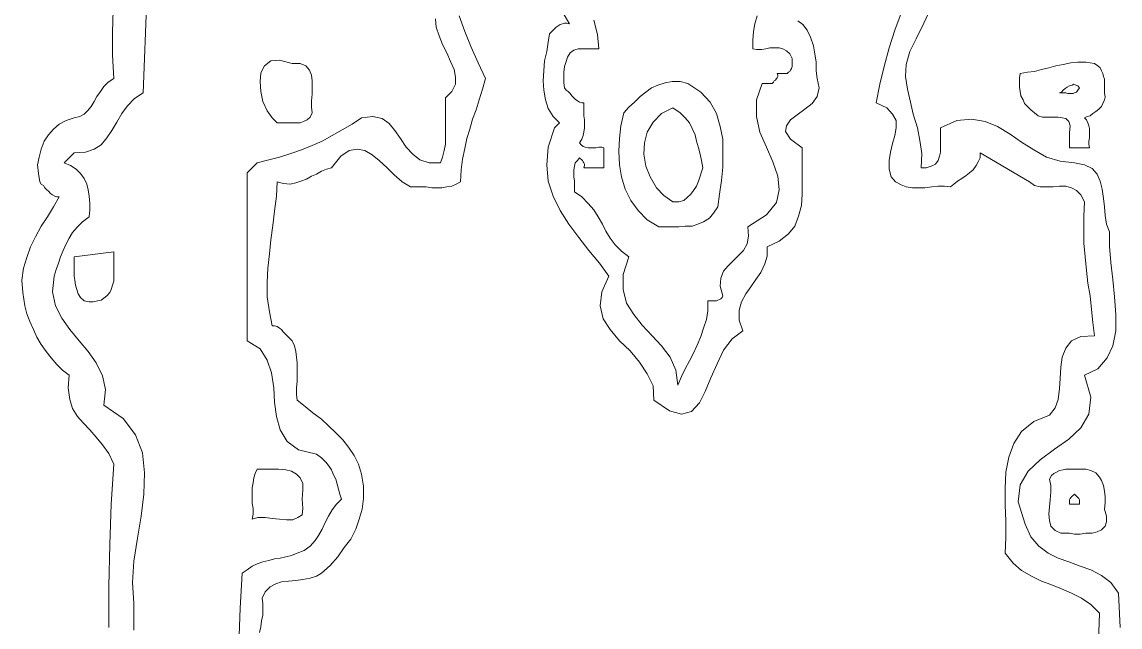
# Model space of a CAD drawing. Header units: millimetres. Extents: x -102 to 1947, y 0 to 1377.
# Drawn here: x 1642.7 to 1812.4, y 554.6 to 648.2 of the extents above; entities that cross this region are included whole.
import ezdxf

# ---------------------------------------------------------------- set-up
doc = ezdxf.new("R2010")
doc.units = ezdxf.units.MM
doc.layers.add('ceco.net 341', color=7, linetype='Continuous', lineweight=5)

# ---------------------------------------------------------------- blocks, each defined once
blk = doc.blocks.new('A$C00E300AF')
for p, q in [((-176.83, 639.11), (-174.63, 643.95)), ((-327.78, 640.43), (-327.56, 637.78)), ((-277.76, 635.58), (-278.86, 639.99)), ((-229.06, 638.89), (-229.5, 636.46)), ((-228.4, 641.31), (-229.06, 638.89)), ((-179.25, 634.26), (-176.83, 639.11)), ((-327.56, 637.78), (-326.68, 635.14)), ((-326.68, 635.14), (-325.58, 632.5)), ((-277.32, 631.17), (-277.76, 635.58)), ((-229.5, 636.46), (-229.72, 633.82)), ((-325.58, 632.5), (-324.25, 629.85)), ((-229.72, 633.82), (-229.72, 631.17)), ((-225.75, 631.17), (-224.43, 631.39)), ((-224.43, 631.39), (-222.89, 631.39)), ((-222.89, 631.39), (-221.56, 631.39)), ((-221.56, 631.39), (-220.46, 631.17)), ((-181.24, 630.29), (-179.25, 634.26)), ((-324.25, 629.85), (-323.15, 627.21)), ((-287.45, 627.21), (-287.01, 628.53)), ((-287.01, 628.53), (-286.13, 629.85)), ((-286.13, 629.85), (-285.03, 630.73)), ((-285.03, 630.73), (-283.71, 631.17)), ((-283.71, 631.17), (-281.94, 631.17)), ((-281.94, 631.17), (-277.32, 631.17)), ((-229.72, 631.17), (-228.62, 630.95)), ((-228.62, 630.95), (-227.07, 630.95)), ((-227.07, 630.95), (-225.75, 631.17)), ((-220.46, 631.17), (-219.36, 630.51)), ((-219.36, 630.51), (-218.26, 629.63)), ((-218.26, 629.63), (-217.6, 628.09)), ((-217.6, 628.09), (-217.6, 627.43)), ((-182.34, 626.33), (-181.24, 630.29)), ((-380.67, 625.88), (-381.77, 623.68)), ((-378.68, 627.43), (-380.67, 625.88)), ((-376.04, 627.65), (-378.68, 627.43)), ((-372.07, 626.55), (-376.04, 627.65)), ((-369.65, 626.55), (-372.07, 626.55)), ((-367.88, 625.88), (-369.65, 626.55)), ((-366.78, 624.56), (-367.88, 625.88)), ((-366.12, 623.02), (-366.78, 624.56)), ((-323.15, 627.21), (-322.05, 624.78)), ((-322.05, 624.78), (-321.61, 622.36)), ((-288.11, 623.9), (-287.89, 625.66)), ((-287.89, 625.66), (-287.45, 627.21)), ((-218.04, 624.56), (-218.26, 624.12)), ((-217.82, 625), (-218.04, 624.56)), ((-217.6, 625.66), (-217.82, 625)), ((-217.6, 627.43), (-217.6, 626.77)), ((-217.6, 626.77), (-217.6, 626.33)), ((-217.6, 626.33), (-217.6, 625.66)), ((-182.56, 622.58), (-182.34, 626.33)), ((-140.47, 624.78), (-142.67, 624.12)), ((-138.27, 625.22), (-140.47, 624.78)), ((-136.06, 625.88), (-138.27, 625.22)), ((-133.86, 626.33), (-136.06, 625.88)), ((-131.44, 626.77), (-133.86, 626.33)), ((-129.23, 626.99), (-131.44, 626.77)), ((-126.81, 626.99), (-129.23, 626.99)), ((-124.16, 626.55), (-126.81, 626.99)), ((-123.06, 625.88), (-124.16, 626.55)), ((-122.4, 625.22), (-123.06, 625.88)), ((-121.96, 624.34), (-122.4, 625.22)), ((-381.77, 623.68), (-381.99, 621.04)), ((-381.99, 621.04), (-381.77, 617.95)), ((-365.9, 621.26), (-366.12, 623.02)), ((-365.9, 619.27), (-365.9, 621.26)), ((-321.61, 622.36), (-321.61, 620.15)), ((-288.11, 622.14), (-288.11, 623.9)), ((-288.11, 620.6), (-288.11, 622.14)), ((-254.62, 621.04), (-256.82, 620.6)), ((-252.19, 621.04), (-254.62, 621.04)), ((-249.77, 620.38), (-252.19, 621.04)), ((-223.11, 621.26), (-223.33, 620.82)), ((-222.67, 621.48), (-223.11, 621.26)), ((-222.45, 621.92), (-222.67, 621.48)), ((-222.23, 622.14), (-222.45, 621.92)), ((-219.14, 623.46), (-222.23, 623.46)), ((-222.23, 623.46), (-222, 623.02)), ((-222, 622.58), (-222.23, 622.14)), ((-222, 623.02), (-222, 622.58)), ((-218.7, 623.9), (-219.14, 623.46)), ((-218.26, 624.12), (-218.7, 623.9)), ((-181.9, 618.61), (-182.56, 622.58)), ((-147.08, 623.46), (-147.3, 622.14)), ((-147.3, 622.14), (-147.3, 620.6)), ((-144.88, 623.9), (-147.08, 623.46)), ((-142.67, 624.12), (-144.88, 623.9)), ((-121.52, 623.46), (-121.96, 624.34)), ((-121.3, 622.58), (-121.52, 623.46)), ((-121.08, 621.7), (-121.3, 622.58)), ((-121.08, 620.6), (-121.08, 621.7)), ((-381.77, 617.95), (-381.11, 614.87)), ((-365.9, 617.07), (-365.9, 619.27)), ((-322.71, 617.95), (-324.69, 615.97)), ((-321.61, 620.15), (-322.71, 617.95)), ((-287.89, 619.05), (-288.11, 620.6)), ((-287.45, 618.39), (-287.89, 619.05)), ((-286.79, 617.95), (-287.45, 618.39)), ((-286.13, 617.29), (-286.79, 617.95)), ((-262.77, 617.73), (-264.53, 616.41)), ((-261.01, 619.05), (-262.77, 617.73)), ((-259.03, 619.93), (-261.01, 619.05)), ((-256.82, 620.6), (-259.03, 619.93)), ((-245.8, 617.73), (-249.77, 620.38)), ((-242.94, 614.65), (-245.8, 617.73)), ((-226.85, 620.38), (-228.62, 615.31)), ((-223.77, 620.38), (-226.85, 620.38)), ((-223.33, 620.82), (-223.77, 620.38)), ((-181.02, 614.65), (-181.9, 618.61)), ((-147.3, 620.6), (-147.3, 619.27)), ((-147.3, 619.27), (-147.08, 617.95)), ((-147.08, 617.95), (-146.86, 616.63)), ((-121.08, 619.49), (-121.08, 620.6)), ((-121.08, 618.39), (-121.08, 619.49)), ((-121.08, 617.51), (-121.08, 618.39)), ((-381.11, 614.87), (-379.78, 612)), ((-366.12, 615.09), (-365.9, 617.07)), ((-366.12, 613.1), (-366.12, 615.09)), ((-324.69, 615.97), (-324.69, 613.98)), ((-285.69, 616.63), (-286.13, 617.29)), ((-285.25, 616.19), (-285.69, 616.63)), ((-284.59, 615.53), (-285.25, 616.19)), ((-283.93, 615.09), (-284.59, 615.53)), ((-283.27, 614.65), (-283.93, 615.09)), ((-282.6, 614.43), (-283.27, 614.65)), ((-281.94, 614.43), (-282.6, 614.43)), ((-281.94, 613.1), (-281.94, 614.43)), ((-266.3, 614.65), (-268.06, 613.1)), ((-264.53, 616.41), (-266.3, 614.65)), ((-240.96, 611.12), (-242.94, 614.65)), ((-228.62, 615.31), (-228.62, 610.24)), ((-180.14, 610.9), (-181.02, 614.65)), ((-146.86, 616.63), (-146.2, 615.31)), ((-146.2, 615.31), (-145.76, 614.21)), ((-121.52, 614.21), (-121.08, 615.31)), ((-120.86, 616.19), (-121.08, 617.51)), ((-121.08, 615.31), (-120.86, 616.19)), ((-379.78, 612), (-378.24, 609.8)), ((-366.56, 610.02), (-365.9, 611.34)), ((-365.9, 611.34), (-366.12, 613.1)), ((-324.69, 613.98), (-324.69, 611.78)), ((-324.69, 611.78), (-324.69, 609.8)), ((-281.94, 611.78), (-281.94, 613.1)), ((-281.94, 610.46), (-281.94, 611.78)), ((-269.6, 611.34), (-270.48, 607.37)), ((-268.06, 613.1), (-269.6, 611.34)), ((-239.85, 607.15), (-240.96, 611.12)), ((-178.81, 606.71), (-180.14, 610.9)), ((-145.76, 614.21), (-144.88, 613.32)), ((-144.88, 613.32), (-143.78, 612.22)), ((-143.78, 612.22), (-142.67, 611.34)), ((-142.67, 611.34), (-141.57, 610.46)), ((-125.49, 610.46), (-124.6, 611.12)), ((-124.6, 611.12), (-123.72, 611.78)), ((-123.72, 611.78), (-122.84, 612.44)), ((-122.84, 612.44), (-121.96, 613.32)), ((-121.96, 613.32), (-121.52, 614.21)), ((-378.24, 609.8), (-376.7, 608.26)), ((-376.7, 608.26), (-375.6, 608.26)), ((-375.6, 608.26), (-374.28, 608.26)), ((-374.28, 608.26), (-373.17, 608.26)), ((-373.17, 608.26), (-371.85, 608.26)), ((-371.85, 608.26), (-370.75, 608.26)), ((-370.75, 608.26), (-369.65, 608.26)), ((-369.65, 608.26), (-368.55, 608.7)), ((-368.55, 608.7), (-367.44, 609.14)), ((-367.44, 609.14), (-366.56, 610.02)), ((-353.56, 607.81), (-356.65, 606.05)), ((-350.7, 609.8), (-353.56, 607.81)), ((-347.17, 610.24), (-350.7, 609.8)), ((-344.31, 609.58), (-347.17, 610.24)), ((-342.1, 608.03), (-344.31, 609.58)), ((-340.34, 605.83), (-342.1, 608.03)), ((-324.69, 609.8), (-324.69, 607.59)), ((-324.69, 607.59), (-324.69, 605.61)), ((-281.72, 609.14), (-281.94, 610.46)), ((-281.72, 607.81), (-281.72, 609.14)), ((-281.72, 606.71), (-281.72, 607.81)), ((-228.62, 610.24), (-227.51, 605.39)), ((-166.69, 608.92), (-171.76, 606.71)), ((-162.07, 609.36), (-166.69, 608.92)), ((-157.88, 608.7), (-162.07, 609.36)), ((-154.13, 607.15), (-157.88, 608.7)), ((-141.57, 610.46), (-140.25, 610.02)), ((-140.25, 610.02), (-138.71, 610.02)), ((-138.71, 610.02), (-136.94, 610.02)), ((-136.94, 610.02), (-135.4, 610.02)), ((-135.4, 610.02), (-134.08, 609.8)), ((-134.08, 609.8), (-132.98, 609.58)), ((-132.98, 609.58), (-132.1, 608.7)), ((-132.1, 608.7), (-131.66, 607.37)), ((-127.25, 609.8), (-126.37, 610.24)), ((-126.59, 609.14), (-127.25, 609.8)), ((-126.15, 608.26), (-126.59, 609.14)), ((-126.37, 610.24), (-125.49, 610.46)), ((-125.93, 607.37), (-126.15, 608.26)), ((-359.73, 604.29), (-362.82, 602.53)), ((-356.65, 606.05), (-359.73, 604.29)), ((-338.58, 603.41), (-340.34, 605.83)), ((-324.69, 605.61), (-324.69, 603.63)), ((-282.6, 603.19), (-282.16, 604.29)), ((-282.16, 604.29), (-281.94, 605.39)), ((-281.94, 605.39), (-281.72, 606.71)), ((-270.48, 607.37), (-270.93, 603.41)), ((-238.97, 603.19), (-239.85, 607.15)), ((-227.51, 605.39), (-225.53, 600.76)), ((-178.15, 602.75), (-178.81, 606.71)), ((-171.76, 606.71), (-171.76, 605.17)), ((-171.76, 605.17), (-171.76, 603.85)), ((-150.17, 604.73), (-154.13, 607.15)), ((-146.64, 602.31), (-150.17, 604.73)), ((-131.66, 607.37), (-131.88, 605.17)), ((-131.88, 605.17), (-131.88, 600.54)), ((-125.71, 606.49), (-125.93, 607.37)), ((-125.71, 605.61), (-125.71, 606.49)), ((-125.71, 604.51), (-125.71, 605.61)), ((-125.71, 603.63), (-125.71, 604.51)), ((-365.9, 601.2), (-369.21, 599.88)), ((-362.82, 602.53), (-365.9, 601.2)), ((-336.81, 600.76), (-338.58, 603.41)), ((-334.83, 598.56), (-336.81, 600.76)), ((-324.69, 601.64), (-325.13, 599.66)), ((-324.69, 603.63), (-324.69, 601.64)), ((-283.27, 602.09), (-282.6, 603.19)), ((-282.82, 601.42), (-283.27, 602.09)), ((-282.16, 600.98), (-282.82, 601.42)), ((-281.5, 600.76), (-282.16, 600.98)), ((-280.62, 600.54), (-281.5, 600.76)), ((-277.32, 600.76), (-278.2, 600.54)), ((-276.43, 600.76), (-277.32, 600.76)), ((-275.77, 600.54), (-276.43, 600.76)), ((-270.93, 603.41), (-271.15, 599.44)), ((-238.97, 598.78), (-238.97, 603.19)), ((-225.53, 600.76), (-223.55, 596.14)), ((-177.49, 598.78), (-178.15, 602.75)), ((-171.76, 603.85), (-171.76, 602.31)), ((-171.76, 602.31), (-171.76, 600.76)), ((-171.76, 600.76), (-171.76, 599.22)), ((-142.89, 599.88), (-146.64, 602.31)), ((-125.93, 602.53), (-125.71, 603.63)), ((-125.93, 601.64), (-125.93, 602.53)), ((-125.71, 600.54), (-125.93, 601.64)), ((-376.04, 597.68), (-379.34, 596.8)), ((-372.51, 598.78), (-376.04, 597.68)), ((-369.21, 599.88), (-372.51, 598.78)), ((-332.63, 596.8), (-334.83, 598.56)), ((-325.58, 597.68), (-326.24, 595.92)), ((-325.13, 599.66), (-325.58, 597.68)), ((-283.93, 596.58), (-283.27, 597.46)), ((-283.27, 597.46), (-283.05, 597.24)), ((-279.96, 600.54), (-280.62, 600.54)), ((-279.08, 600.54), (-279.96, 600.54)), ((-278.2, 600.54), (-279.08, 600.54)), ((-275.77, 594.37), (-275.77, 600.54)), ((-271.15, 599.44), (-270.93, 595.25)), ((-238.97, 594.59), (-238.97, 598.78)), ((-177.71, 594.37), (-177.49, 598.78)), ((-171.98, 597.9), (-172.42, 596.58)), ((-171.76, 599.22), (-171.98, 597.9)), ((-138.93, 597.68), (-142.89, 599.88)), ((-134.74, 596.36), (-138.93, 597.68)), ((-131.88, 600.54), (-125.71, 600.54)), ((-382.87, 595.92), (-385.95, 592.83)), ((-379.34, 596.8), (-382.87, 595.92)), ((-329.76, 595.92), (-332.63, 596.8)), ((-326.24, 595.92), (-329.76, 595.92)), ((-285.03, 593.71), (-284.81, 594.81)), ((-284.81, 594.81), (-284.59, 595.92)), ((-284.59, 595.92), (-283.93, 596.58)), ((-283.05, 597.24), (-282.6, 596.8)), ((-282.6, 596.8), (-282.38, 596.58)), ((-282.38, 596.58), (-282.16, 596.14)), ((-282.16, 596.14), (-281.94, 595.92)), ((-281.94, 595.92), (-281.72, 595.47)), ((-281.72, 595.03), (-281.94, 594.37)), ((-281.94, 594.37), (-275.77, 594.37)), ((-281.72, 595.47), (-281.72, 595.03)), ((-270.93, 595.25), (-270.26, 591.51)), ((-239.41, 590.41), (-238.97, 594.59)), ((-223.55, 596.14), (-222, 591.73)), ((-176.17, 594.37), (-177.71, 594.37)), ((-174.63, 594.81), (-176.17, 594.37)), ((-173.3, 595.47), (-174.63, 594.81)), ((-172.42, 596.58), (-173.3, 595.47)), ((-130.33, 595.92), (-134.74, 596.36)), ((-127.25, 595.25), (-130.33, 595.92)), ((-124.83, 594.15), (-127.25, 595.25)), ((-123.28, 592.39), (-124.83, 594.15)), ((-385.95, 592.83), (-385.95, 540.82)), ((-285.03, 592.61), (-285.03, 593.71)), ((-285.03, 591.51), (-285.03, 592.61)), ((-284.81, 590.19), (-285.03, 591.51)), ((-270.26, 591.51), (-269.16, 587.76)), ((-222, 591.73), (-221.56, 587.54)), ((-122.4, 590.19), (-123.28, 592.39)), ((-284.81, 589.08), (-284.81, 590.19)), ((-284.81, 587.76), (-284.81, 589.08)), ((-284.81, 586.88), (-284.81, 587.76)), ((-269.16, 587.76), (-267.4, 584.24)), ((-240.07, 586.22), (-239.41, 590.41)), ((-221.56, 587.54), (-222.45, 583.57)), ((-121.74, 587.76), (-122.4, 590.19)), ((-121.3, 584.9), (-121.74, 587.76)), ((-282.6, 585.34), (-284.81, 586.88)), ((-280.62, 583.35), (-282.6, 585.34)), ((-267.4, 584.24), (-265.2, 581.15)), ((-240.52, 582.25), (-240.07, 586.22)), ((-121.08, 582.25), (-121.3, 584.9)), ((-278.86, 581.37), (-280.62, 583.35)), ((-277.54, 579.17), (-278.86, 581.37)), ((-265.2, 581.15), (-262.33, 578.29)), ((-241.84, 580.27), (-240.52, 582.25)), ((-222.45, 583.57), (-225.53, 579.83)), ((-120.86, 579.61), (-121.08, 582.25)), ((-276.21, 576.96), (-277.54, 579.17)), ((-275.11, 574.76), (-276.21, 576.96)), ((-262.33, 578.29), (-258.81, 576.08)), ((-248.45, 576.3), (-246.69, 576.96)), ((-246.69, 576.96), (-244.92, 577.62)), ((-244.92, 577.62), (-243.16, 578.73)), ((-243.16, 578.73), (-241.84, 580.27)), ((-225.53, 579.83), (-231.26, 576.08)), ((-120.42, 576.96), (-120.86, 579.61)), ((-119.54, 574.54), (-120.42, 576.96)), ((-273.79, 572.56), (-275.11, 574.76)), ((-258.81, 576.08), (-256.82, 576.08)), ((-256.82, 576.08), (-254.62, 576.08)), ((-254.62, 576.08), (-252.64, 576.08)), ((-252.64, 576.08), (-250.65, 576.3)), ((-250.65, 576.3), (-248.45, 576.3)), ((-231.26, 576.08), (-231.04, 573.22)), ((-119.54, 570.13), (-119.54, 574.54)), ((-272.25, 570.57), (-273.79, 572.56)), ((-270.26, 568.59), (-272.25, 570.57)), ((-231.48, 570.79), (-232.58, 568.81)), ((-231.04, 573.22), (-231.48, 570.79)), ((-119.1, 565.06), (-119.54, 570.13)), ((-427.16, 568.37), (-439.5, 566.83)), ((-439.5, 566.83), (-439.5, 565.28)), ((-427.16, 559.33), (-427.16, 568.37)), ((-268.06, 566.83), (-270.26, 568.59)), ((-269.82, 561.32), (-268.06, 566.83)), ((-234.12, 567.27), (-235.67, 565.73)), ((-232.58, 568.81), (-234.12, 567.27)), ((-439.5, 565.28), (-439.5, 563.96)), ((-439.5, 563.96), (-439.5, 562.42)), ((-237.43, 563.96), (-238.75, 562.42)), ((-235.67, 565.73), (-237.43, 563.96)), ((-118.43, 559.78), (-119.1, 565.06)), ((-439.5, 562.42), (-439.5, 560.88)), ((-439.5, 560.88), (-439.28, 559.56)), ((-269.82, 556.69), (-269.82, 561.32)), ((-239.63, 560.22), (-239.85, 557.79)), ((-238.75, 562.42), (-239.63, 560.22)), ((-439.28, 559.56), (-439.06, 558.01)), ((-439.06, 558.01), (-438.62, 556.69)), ((-438.62, 556.69), (-438.18, 555.37)), ((-428.48, 555.81), (-428.04, 556.69)), ((-428.04, 556.69), (-427.6, 558.01)), ((-427.6, 558.01), (-427.16, 559.33)), ((-268.72, 552.5), (-269.82, 556.69)), ((-239.85, 557.79), (-238.97, 554.71)), ((-117.99, 554.49), (-118.43, 559.78)), ((-438.18, 555.37), (-437.52, 554.27)), ((-437.52, 554.27), (-436.42, 553.16)), ((-436.42, 553.16), (-434.87, 552.94)), ((-433.55, 552.94), (-432.23, 553.16)), ((-432.23, 553.16), (-431.13, 553.39)), ((-431.13, 553.39), (-430.25, 554.05)), ((-430.25, 554.05), (-429.37, 554.71)), ((-429.37, 554.71), (-428.48, 555.81)), ((-243.6, 553.16), (-243.6, 550.08)), ((-242.94, 553.16), (-243.6, 553.16)), ((-242.28, 553.16), (-242.94, 553.16)), ((-241.62, 553.16), (-242.28, 553.16)), ((-240.96, 553.16), (-241.62, 553.16)), ((-240.52, 553.39), (-240.96, 553.16)), ((-240.07, 553.61), (-240.52, 553.39)), ((-239.63, 553.83), (-240.07, 553.61)), ((-239.19, 554.27), (-239.63, 553.83)), ((-238.97, 554.71), (-239.19, 554.27)), ((-117.55, 548.98), (-117.99, 554.49)), ((-434.87, 552.94), (-433.55, 552.94)), ((-266.52, 548.98), (-268.72, 552.5)), ((-243.6, 550.08), (-244.04, 547.44)), ((-263.87, 545.67), (-266.52, 548.98)), ((-244.04, 547.44), (-244.92, 544.79)), ((-117.55, 543.91), (-117.55, 548.98)), ((-260.79, 542.37), (-263.87, 545.67)), ((-244.92, 544.79), (-245.8, 542.15)), ((-118.43, 539.28), (-117.55, 543.91)), ((-385.95, 540.82), (-381.99, 538.4)), ((-257.92, 539.28), (-260.79, 542.37)), ((-245.8, 542.15), (-246.91, 539.5)), ((-381.99, 538.4), (-379.78, 534.87)), ((-255.28, 535.76), (-257.92, 539.28)), ((-248.01, 537.08), (-249.33, 534.65)), ((-246.91, 539.5), (-248.01, 537.08)), ((-120.2, 535.54), (-118.43, 539.28)), ((-379.78, 534.87), (-378.46, 530.91)), ((-253.52, 531.79), (-255.28, 535.76)), ((-249.33, 534.65), (-250.65, 532.23)), ((-123.06, 532.23), (-120.2, 535.54)), ((-378.46, 530.91), (-377.8, 526.28)), ((-252.86, 527.16), (-253.52, 531.79)), ((-251.75, 529.81), (-252.86, 527.16)), ((-250.65, 532.23), (-251.75, 529.81)), ((-127.25, 530.25), (-123.06, 532.23)), ((-125.27, 523.42), (-127.25, 530.25)), ((-377.8, 526.28), (-377.58, 521.87)), ((-125.93, 518.13), (-125.27, 523.42)), ((-377.58, 521.87), (-376.92, 517.47)), ((-376.92, 517.47), (-375.82, 513.28)), ((-128.35, 513.94), (-125.93, 518.13)), ((-375.82, 513.28), (-373.61, 509.75)), ((-132.1, 510.41), (-128.35, 513.94)), ((-373.61, 509.75), (-370.09, 507.11)), ((-136.5, 507.33), (-132.1, 510.41)), ((-370.09, 507.11), (-364.58, 505.79)), ((-364.58, 505.79), (-363.04, 504.69)), ((-140.91, 504.02), (-136.5, 507.33)), ((-363.04, 504.69), (-361.71, 503.36)), ((-361.71, 503.36), (-360.83, 502.26)), ((-360.83, 502.26), (-359.95, 500.94)), ((-144.66, 500.5), (-140.91, 504.02)), ((-383.53, 499.84), (-383.97, 498.51)), ((-382.87, 501.16), (-383.53, 499.84)), ((-380.67, 501.16), (-382.87, 501.16)), ((-378.24, 501.16), (-380.67, 501.16)), ((-376.26, 501.16), (-378.24, 501.16)), ((-374.05, 500.94), (-376.26, 501.16)), ((-372.29, 500.5), (-374.05, 500.94)), ((-370.75, 499.62), (-372.29, 500.5)), ((-369.65, 498.51), (-370.75, 499.62)), ((-359.95, 500.94), (-359.29, 499.4)), ((-359.29, 499.4), (-358.63, 498.07)), ((-147.08, 496.31), (-144.66, 500.5)), ((-137.39, 499.18), (-138.05, 498.07)), ((-136.72, 499.84), (-137.39, 499.18)), ((-135.84, 500.28), (-136.72, 499.84)), ((-134.96, 500.72), (-135.84, 500.28)), ((-133.86, 500.94), (-134.96, 500.72)), ((-132.98, 501.16), (-133.86, 500.94)), ((-131.88, 501.16), (-132.98, 501.16)), ((-131, 501.16), (-131.88, 501.16)), ((-129.89, 501.16), (-131, 501.16)), ((-128.79, 501.16), (-129.89, 501.16)), ((-126.81, 501.16), (-128.79, 501.16)), ((-125.27, 500.72), (-126.81, 501.16)), ((-123.72, 500.06), (-125.27, 500.72)), ((-122.62, 498.74), (-123.72, 500.06)), ((-384.19, 496.97), (-384.41, 495.43)), ((-383.97, 498.51), (-384.19, 496.97)), ((-368.77, 496.75), (-369.65, 498.51)), ((-368.77, 494.77), (-368.77, 496.75)), ((-358.63, 498.07), (-358.19, 496.53)), ((-358.19, 496.53), (-357.75, 494.99)), ((-147.74, 491.02), (-147.08, 496.31)), ((-138.05, 498.07), (-137.61, 496.09)), ((-137.61, 496.09), (-137.61, 494.11)), ((-121.96, 497.63), (-122.62, 498.74)), ((-121.3, 496.09), (-121.96, 497.63)), ((-121.08, 494.33), (-121.3, 496.09)), ((-384.41, 495.43), (-384.41, 493.89)), ((-384.41, 493.89), (-384.41, 492.12)), ((-384.41, 492.12), (-384.41, 490.58)), ((-368.99, 491.9), (-368.77, 494.77)), ((-357.75, 494.99), (-357.31, 493.45)), ((-357.31, 493.45), (-356.87, 491.9)), ((-137.61, 494.11), (-137.83, 491.68)), ((-120.86, 492.57), (-121.08, 494.33)), ((-120.86, 490.8), (-120.86, 492.57)), ((-384.41, 490.58), (-384.19, 489.04)), ((-384.19, 489.04), (-384.19, 487.28)), ((-368.77, 489.04), (-368.99, 491.9)), ((-368.99, 487.06), (-368.77, 489.04)), ((-358.41, 490.36), (-359.73, 488.6)), ((-356.87, 491.9), (-358.41, 490.36)), ((-145.54, 484.19), (-147.74, 491.02)), ((-138.05, 489.48), (-138.27, 487.28)), ((-137.83, 491.68), (-138.05, 489.48)), ((-121.08, 488.82), (-120.86, 490.8)), ((-120.42, 486.62), (-121.08, 488.82)), ((-384.19, 487.28), (-384.41, 485.73)), ((-384.41, 485.73), (-382.65, 486.17)), ((-382.65, 486.17), (-380.45, 486.17)), ((-380.45, 486.17), (-378.24, 485.95)), ((-378.24, 485.95), (-376.04, 485.73)), ((-376.04, 485.73), (-373.83, 485.51)), ((-373.83, 485.51), (-371.85, 485.51)), ((-371.85, 485.51), (-370.31, 486.17)), ((-370.31, 486.17), (-368.99, 487.06)), ((-360.83, 486.62), (-361.93, 484.63)), ((-359.73, 488.6), (-360.83, 486.62)), ((-138.27, 487.28), (-138.05, 485.29)), ((-138.05, 485.29), (-137.61, 483.53)), ((-120.42, 484.85), (-120.42, 486.62)), ((-362.82, 482.65), (-363.92, 480.67)), ((-361.93, 484.63), (-362.82, 482.65)), ((-143.78, 480.22), (-145.54, 484.19)), ((-137.61, 483.53), (-136.28, 482.21)), ((-136.28, 482.21), (-134.52, 481.33)), ((-123.28, 481.77), (-121.96, 482.43)), ((-121.96, 482.43), (-120.86, 483.53)), ((-120.86, 483.53), (-120.42, 484.85)), ((-365.02, 479.12), (-366.56, 477.36)), ((-363.92, 480.67), (-365.02, 479.12)), ((-141.35, 477.36), (-143.78, 480.22)), ((-134.52, 481.33), (-131.88, 481.33)), ((-131.88, 481.33), (-130.33, 481.11)), ((-130.33, 481.11), (-128.57, 481.11)), ((-128.57, 481.11), (-126.81, 481.33)), ((-126.81, 481.33), (-124.83, 481.33)), ((-124.83, 481.33), (-123.28, 481.77)), ((-370.53, 475.16), (-372.29, 474.5)), ((-368.33, 476.04), (-370.53, 475.16)), ((-366.56, 477.36), (-368.33, 476.04)), ((-138.49, 475.16), (-141.35, 477.36)), ((-135.4, 473.61), (-138.49, 475.16)), ((-382.87, 471.85), (-384.41, 471.19)), ((-381.11, 472.51), (-382.87, 471.85)), ((-379.34, 472.95), (-381.11, 472.51)), ((-377.58, 473.39), (-379.34, 472.95)), ((-375.82, 473.61), (-377.58, 473.39)), ((-374.05, 474.05), (-375.82, 473.61)), ((-372.29, 474.5), (-374.05, 474.05)), ((-132.1, 472.51), (-135.4, 473.61)), ((-128.57, 471.19), (-132.1, 472.51)), ((-387.5, 468.99), (-388.16, 458.19)), ((-385.95, 470.09), (-387.5, 468.99)), ((-384.41, 471.19), (-385.95, 470.09)), ((-125.27, 470.09), (-128.57, 471.19)), ((-121.96, 468.33), (-125.27, 470.09)), ((-119.1, 466.12), (-121.96, 468.33)), ((-116.67, 462.82), (-119.1, 466.12)), ((-116.23, 452.24), (-116.67, 462.82)), ((-388.16, 458.19), (-388.6, 446.95))]:
    blk.add_line(p, q)
at = {"layer": 'ceco.net 341'}
for p, q in [((-415.04, 695.52), (-418.13, 617.51)), ((-427.6, 636.24), (-427.38, 643.07)), ((-286.35, 638.89), (-288.33, 642.19)), ((-185.87, 636.9), (-183.88, 642.19)), ((-320.51, 641.31), (-318.74, 636.46)), ((-290.54, 637.78), (-289.88, 638.22)), ((-289.88, 638.22), (-289.22, 638.67)), ((-289.22, 638.67), (-288.55, 638.89)), ((-288.55, 638.89), (-287.89, 639.11)), ((-287.89, 639.11), (-287.23, 639.11)), ((-287.23, 639.11), (-286.35, 638.89)), ((-215.83, 639.77), (-214.29, 638.67)), ((-214.29, 638.67), (-212.97, 636.9)), ((-427.6, 629.19), (-427.6, 636.24)), ((-318.74, 636.46), (-316.76, 631.61)), ((-292.96, 633.16), (-292.52, 635.8)), ((-292.52, 635.8), (-292.08, 636.24)), ((-292.08, 636.24), (-291.42, 636.9)), ((-291.42, 636.9), (-290.98, 637.34)), ((-290.98, 637.34), (-290.54, 637.78)), ((-212.97, 636.9), (-211.87, 634.7)), ((-211.87, 634.7), (-210.99, 632.05)), ((-187.63, 631.39), (-185.87, 636.9)), ((-316.76, 631.61), (-314.56, 626.77)), ((-293.4, 630.29), (-292.96, 633.16)), ((-210.99, 632.05), (-210.55, 629.63)), ((-189.17, 625.66), (-187.63, 631.39)), ((-427.16, 621.92), (-427.6, 629.19)), ((-294.06, 627.43), (-293.4, 630.29)), ((-210.55, 629.63), (-210.11, 626.99)), ((-314.56, 626.77), (-312.35, 621.92)), ((-294.28, 624.34), (-294.06, 627.43)), ((-210.11, 626.99), (-210.11, 624.34)), ((-190.49, 620.15), (-189.17, 625.66)), ((-428.93, 620.82), (-427.16, 621.92)), ((-312.35, 621.92), (-313.23, 618.61)), ((-294.5, 621.26), (-294.28, 624.34)), ((-294.28, 618.39), (-294.5, 621.26)), ((-210.11, 624.34), (-209.88, 621.92)), ((-209.88, 621.92), (-209.22, 619.05)), ((-432.45, 616.41), (-431.35, 617.95)), ((-431.35, 617.95), (-430.25, 619.49)), ((-430.25, 619.49), (-428.93, 620.82)), ((-313.23, 618.61), (-314.34, 615.31)), ((-293.84, 615.31), (-294.28, 618.39)), ((-209.22, 619.05), (-209.88, 616.41)), ((-191.59, 614.43), (-190.49, 620.15)), ((-134.3, 617.73), (-134.96, 617.51)), ((-133.86, 618.39), (-134.3, 617.73)), ((-133.2, 618.83), (-133.86, 618.39)), ((-132.54, 619.27), (-133.2, 618.83)), ((-131.88, 619.71), (-132.54, 619.27)), ((-131, 619.93), (-131.88, 619.71)), ((-130.55, 620.15), (-131, 619.93)), ((-129.89, 619.93), (-130.55, 620.15)), ((-130.33, 617.51), (-129.67, 617.73)), ((-129.23, 619.71), (-129.89, 619.93)), ((-129.67, 617.73), (-129.23, 618.39)), ((-128.79, 619.05), (-129.23, 619.71)), ((-129.23, 618.39), (-128.79, 619.05)), ((-434.21, 613.32), (-433.33, 614.87)), ((-433.33, 614.87), (-432.45, 616.41)), ((-420.77, 615.75), (-422.98, 613.54)), ((-418.13, 617.51), (-420.77, 615.75)), ((-314.34, 615.31), (-315.22, 612.22)), ((-292.96, 612.66), (-293.84, 615.31)), ((-209.88, 616.41), (-211.43, 614.21)), ((-188.29, 612.88), (-191.59, 614.43)), ((-134.96, 617.51), (-134.3, 617.51)), ((-134.3, 617.51), (-133.64, 617.51)), ((-133.64, 617.51), (-132.98, 617.51)), ((-132.98, 617.51), (-132.32, 617.29)), ((-132.32, 617.29), (-131.44, 617.29)), ((-131.44, 617.29), (-130.77, 617.29)), ((-130.77, 617.29), (-130.33, 617.51)), ((-437.74, 610.24), (-436.42, 610.9)), ((-436.42, 610.9), (-435.32, 612)), ((-435.32, 612), (-434.21, 613.32)), ((-424.74, 611.12), (-426.28, 608.48)), ((-422.98, 613.54), (-424.74, 611.12)), ((-315.22, 612.22), (-316.32, 609.36)), ((-291.42, 610.24), (-292.96, 612.66)), ((-257.92, 611.12), (-260.57, 608.48)), ((-254.4, 612.88), (-257.92, 611.12)), ((-252.19, 611.34), (-254.4, 612.88)), ((-250.65, 609.8), (-252.19, 611.34)), ((-213.63, 612.44), (-216.06, 610.68)), ((-211.43, 614.21), (-213.63, 612.44)), ((-186.53, 610.9), (-188.29, 612.88)), ((-185.42, 608.92), (-186.53, 610.9)), ((-445.89, 606.27), (-444.13, 607.81)), ((-444.13, 607.81), (-441.93, 608.92)), ((-441.93, 608.92), (-439.5, 609.8)), ((-439.5, 609.8), (-437.74, 610.24)), ((-426.28, 608.48), (-427.82, 605.83)), ((-316.32, 609.36), (-317.2, 606.27)), ((-289.44, 608.26), (-291.42, 610.24)), ((-290.98, 606.71), (-289.44, 608.26)), ((-260.57, 608.48), (-262.33, 605.39)), ((-249.33, 608.26), (-250.65, 609.8)), ((-248.45, 606.49), (-249.33, 608.26)), ((-218.04, 609.14), (-219.36, 607.37)), ((-216.06, 610.68), (-218.04, 609.14)), ((-185.42, 606.71), (-185.42, 608.92)), ((-448.76, 602.53), (-447.44, 604.51)), ((-447.44, 604.51), (-445.89, 606.27)), ((-427.82, 605.83), (-429.37, 603.63)), ((-317.2, 606.27), (-318.08, 603.41)), ((-292.96, 600.76), (-290.98, 606.71)), ((-262.33, 605.39), (-263.21, 602.09)), ((-247.57, 604.51), (-248.45, 606.49)), ((-247.13, 602.53), (-247.57, 604.51)), ((-219.36, 607.37), (-219.58, 605.61)), ((-219.58, 605.61), (-218.04, 603.19)), ((-186.53, 601.86), (-185.87, 604.29)), ((-185.87, 604.29), (-185.42, 606.71)), ((-449.64, 600.1), (-448.76, 602.53)), ((-431.13, 601.42), (-433.33, 600.1)), ((-429.37, 603.63), (-431.13, 601.42)), ((-318.08, 603.41), (-318.74, 600.32)), ((-293.4, 595.25), (-292.96, 600.76)), ((-263.21, 602.09), (-263.43, 598.56)), ((-246.47, 600.54), (-247.13, 602.53)), ((-218.04, 603.19), (-214.51, 600.54)), ((-187.19, 599.22), (-186.53, 601.86)), ((-450.74, 595.25), (-450.3, 597.68)), ((-450.3, 597.68), (-449.64, 600.1)), ((-439.5, 599), (-442.59, 595.92)), ((-435.98, 599.22), (-439.5, 599)), ((-433.33, 600.1), (-435.98, 599.22)), ((-357.09, 597.9), (-359.95, 594.37)), ((-354.44, 599.66), (-357.09, 597.9)), ((-352.02, 600.1), (-354.44, 599.66)), ((-349.59, 599.66), (-352.02, 600.1)), ((-347.39, 598.34), (-349.59, 599.66)), ((-345.19, 596.58), (-347.39, 598.34)), ((-318.74, 600.32), (-319.4, 597.02)), ((-263.43, 598.56), (-262.77, 594.81)), ((-246.02, 598.56), (-246.47, 600.54)), ((-245.58, 596.58), (-246.02, 598.56)), ((-214.51, 600.54), (-214.51, 597.24)), ((-187.63, 596.58), (-187.19, 599.22)), ((-159.42, 597.46), (-160.08, 596.14)), ((-144.22, 589.97), (-159.42, 599)), ((-159.42, 599), (-159.42, 597.46)), ((-450.52, 592.61), (-450.74, 595.25)), ((-442.59, 595.92), (-440.6, 595.03)), ((-440.6, 595.03), (-438.84, 593.93)), ((-438.84, 593.93), (-437.52, 592.61)), ((-361.49, 593.93), (-363.04, 593.27)), ((-359.95, 594.37), (-361.49, 593.93)), ((-342.76, 594.37), (-345.19, 596.58)), ((-340.56, 592.17), (-342.76, 594.37)), ((-319.4, 597.02), (-319.85, 593.71)), ((-292.96, 590.19), (-293.4, 595.25)), ((-262.77, 594.81), (-261.45, 591.51)), ((-245.14, 594.37), (-245.58, 596.58)), ((-245.58, 593.05), (-245.14, 594.37)), ((-214.51, 597.24), (-214.51, 593.49)), ((-187.63, 593.93), (-187.63, 596.58)), ((-186.97, 591.51), (-187.63, 593.93)), ((-160.74, 595.03), (-161.63, 593.71)), ((-160.08, 596.14), (-160.74, 595.03)), ((-450.08, 589.97), (-450.52, 592.61)), ((-437.52, 592.61), (-436.42, 591.07)), ((-436.42, 591.07), (-435.54, 589.3)), ((-367.66, 590.85), (-369.43, 590.19)), ((-366.12, 591.73), (-367.66, 590.85)), ((-364.58, 592.39), (-366.12, 591.73)), ((-363.04, 593.27), (-364.58, 592.39)), ((-338.14, 589.97), (-340.56, 592.17)), ((-319.85, 593.71), (-320.07, 589.97)), ((-261.45, 591.51), (-259.47, 588.2)), ((-246.47, 590.19), (-246.02, 591.73)), ((-246.02, 591.73), (-245.58, 593.05)), ((-214.51, 593.49), (-214.51, 589.97)), ((-185.65, 589.97), (-186.97, 591.51)), ((-165.15, 591.07), (-166.47, 590.19)), ((-163.83, 591.95), (-165.15, 591.07)), ((-162.73, 592.83), (-163.83, 591.95)), ((-161.63, 593.71), (-162.73, 592.83)), ((-449.64, 589.3), (-450.08, 589.97)), ((-448.98, 588.86), (-449.64, 589.3)), ((-448.54, 588.2), (-448.98, 588.86)), ((-447.88, 587.54), (-448.54, 588.2)), ((-447.44, 587.1), (-447.88, 587.54)), ((-446.77, 586.44), (-447.44, 587.1)), ((-435.54, 589.3), (-435.1, 587.54)), ((-435.1, 587.54), (-434.87, 585.56)), ((-376.7, 589.97), (-376.92, 585.56)), ((-374.72, 589.52), (-376.7, 589.97)), ((-372.73, 589.3), (-374.72, 589.52)), ((-370.97, 589.74), (-372.73, 589.3)), ((-369.43, 590.19), (-370.97, 589.74)), ((-335.49, 588.42), (-338.14, 589.97)), ((-333.95, 588.42), (-335.49, 588.42)), ((-332.19, 588.42), (-333.95, 588.42)), ((-330.64, 588.42), (-332.19, 588.42)), ((-328.88, 588.2), (-330.64, 588.42)), ((-327.34, 588.2), (-328.88, 588.2)), ((-325.8, 588.2), (-327.34, 588.2)), ((-324.25, 588.42), (-325.8, 588.2)), ((-322.71, 588.64), (-324.25, 588.42)), ((-321.39, 589.3), (-322.71, 588.64)), ((-320.07, 589.97), (-321.39, 589.3)), ((-291.42, 585.56), (-292.96, 590.19)), ((-259.47, 588.2), (-257.26, 585.78)), ((-248.89, 586.22), (-248.01, 587.32)), ((-248.01, 587.32), (-247.13, 588.64)), ((-247.13, 588.64), (-246.47, 590.19)), ((-214.51, 589.97), (-214.51, 586.22)), ((-183.88, 589.08), (-185.65, 589.97)), ((-182.34, 588.42), (-183.88, 589.08)), ((-180.36, 588.2), (-182.34, 588.42)), ((-178.37, 588.2), (-180.36, 588.2)), ((-176.61, 588.2), (-178.37, 588.2)), ((-174.41, 588.42), (-176.61, 588.2)), ((-172.42, 588.64), (-174.41, 588.42)), ((-170.44, 588.64), (-172.42, 588.64)), ((-168.68, 588.42), (-170.44, 588.64)), ((-167.58, 589.3), (-168.68, 588.42)), ((-166.47, 590.19), (-167.58, 589.3)), ((-142.67, 588.86), (-144.22, 589.97)), ((-140.91, 588.42), (-142.67, 588.86)), ((-138.93, 588.42), (-140.91, 588.42)), ((-136.94, 588.42), (-138.93, 588.42)), ((-134.96, 588.64), (-136.94, 588.42)), ((-132.98, 588.64), (-134.96, 588.64)), ((-131.22, 588.2), (-132.98, 588.64)), ((-129.67, 587.32), (-131.22, 588.2)), ((-128.35, 586), (-129.67, 587.32)), ((-446.11, 586), (-446.77, 586.44)), ((-445.45, 585.56), (-446.11, 586)), ((-445.89, 582.25), (-444.13, 585.34)), ((-444.79, 585.34), (-445.45, 585.56)), ((-444.13, 585.34), (-444.79, 585.34)), ((-434.87, 585.56), (-434.65, 583.35)), ((-376.92, 585.56), (-377.58, 580.93)), ((-289.22, 581.15), (-291.42, 585.56)), ((-257.26, 585.78), (-254.4, 583.8)), ((-254.4, 583.8), (-252.64, 583.8)), ((-252.64, 583.8), (-251.09, 584.24)), ((-251.09, 584.24), (-249.99, 585.12)), ((-249.99, 585.12), (-248.89, 586.22)), ((-214.51, 586.22), (-214.73, 582.69)), ((-127.25, 583.8), (-128.35, 586)), ((-127.47, 579.39), (-127.25, 583.8)), ((-447.66, 579.17), (-445.89, 582.25)), ((-434.65, 581.37), (-434.87, 579.17)), ((-434.65, 583.35), (-434.65, 581.37)), ((-377.58, 580.93), (-378.02, 576.52)), ((-286.57, 576.96), (-289.22, 581.15)), ((-214.73, 582.69), (-215.61, 579.39)), ((-449.64, 576.3), (-447.66, 579.17)), ((-436.86, 577.62), (-438.4, 576.08)), ((-434.87, 579.17), (-436.86, 577.62)), ((-283.49, 572.78), (-286.57, 576.96)), ((-215.61, 579.39), (-216.72, 576.3)), ((-127.47, 575.2), (-127.47, 579.39)), ((-451.4, 573), (-449.64, 576.3)), ((-439.94, 574.32), (-441.05, 572.56)), ((-438.4, 576.08), (-439.94, 574.32)), ((-378.02, 576.52), (-378.68, 572.12)), ((-218.7, 573.88), (-221.56, 571.68)), ((-216.72, 576.3), (-218.7, 573.88)), ((-127.47, 571.01), (-127.47, 575.2)), ((-452.94, 569.91), (-451.4, 573)), ((-441.93, 570.79), (-442.81, 568.81)), ((-441.05, 572.56), (-441.93, 570.79)), ((-378.68, 572.12), (-379.12, 567.71)), ((-280.4, 568.81), (-283.49, 572.78)), ((-221.56, 571.68), (-225.31, 569.91)), ((-127.03, 566.83), (-127.47, 571.01)), ((-454.05, 566.61), (-452.94, 569.91)), ((-443.69, 566.83), (-444.35, 564.84)), ((-442.81, 568.81), (-443.69, 566.83)), ((-379.12, 567.71), (-379.56, 563.3)), ((-277.1, 564.84), (-280.4, 568.81)), ((-225.31, 567.05), (-225.97, 564.62)), ((-225.31, 569.91), (-225.31, 567.05)), ((-126.59, 562.64), (-127.03, 566.83)), ((-455.15, 563.3), (-454.05, 566.61)), ((-444.35, 564.84), (-445.01, 562.86)), ((-274.23, 560.88), (-277.1, 564.84)), ((-225.97, 564.62), (-227.29, 561.98)), ((-455.59, 559.56), (-455.15, 563.3)), ((-445.67, 560.88), (-446.11, 556.03)), ((-445.01, 562.86), (-445.67, 560.88)), ((-379.56, 563.3), (-379.78, 558.89)), ((-276.43, 556.03), (-274.23, 560.88)), ((-227.29, 561.98), (-228.84, 559.78)), ((-126.15, 558.67), (-126.59, 562.64)), ((-455.37, 555.81), (-455.59, 559.56)), ((-379.78, 558.89), (-379.78, 554.49)), ((-230.38, 557.57), (-231.92, 555.37)), ((-228.84, 559.78), (-230.38, 557.57)), ((-125.49, 554.71), (-126.15, 558.67)), ((-454.71, 551.62), (-455.37, 555.81)), ((-446.11, 556.03), (-445.23, 551.62)), ((-379.78, 554.49), (-379.12, 549.86)), ((-276.88, 551.62), (-276.43, 556.03)), ((-231.92, 555.37), (-233.24, 552.94)), ((-125.05, 550.52), (-125.49, 554.71)), ((-454.05, 549.2), (-454.71, 551.62)), ((-445.23, 551.62), (-443.25, 547.88)), ((-379.12, 549.86), (-378.24, 545.45)), ((-275.99, 547.66), (-276.88, 551.62)), ((-233.24, 552.94), (-233.9, 550.3)), ((-233.9, 550.3), (-233.9, 547.21)), ((-124.6, 546.55), (-125.05, 550.52)), ((-453.16, 546.77), (-454.05, 549.2)), ((-452.06, 544.35), (-453.16, 546.77)), ((-443.25, 547.88), (-440.82, 544.35)), ((-273.79, 544.35), (-275.99, 547.66)), ((-233.9, 547.21), (-232.8, 543.91)), ((-124.16, 542.37), (-124.6, 546.55)), ((-450.96, 541.93), (-452.06, 544.35)), ((-440.82, 544.35), (-437.96, 540.82)), ((-378.24, 545.45), (-377.58, 545.45)), ((-377.58, 545.45), (-376.7, 545.23)), ((-376.7, 545.23), (-376.04, 544.79)), ((-376.04, 544.79), (-375.38, 544.35)), ((-375.38, 544.35), (-374.94, 543.69)), ((-374.94, 543.69), (-374.5, 543.25)), ((-374.5, 543.25), (-373.83, 542.59)), ((-270.93, 540.82), (-273.79, 544.35)), ((-232.8, 543.91), (-236.11, 541.49)), ((-449.64, 539.72), (-450.96, 541.93)), ((-448.1, 537.52), (-449.64, 539.72)), ((-437.96, 540.82), (-435.1, 537.52)), ((-373.83, 542.59), (-373.17, 541.93)), ((-373.17, 541.93), (-372.73, 541.49)), ((-372.73, 541.49), (-372.07, 540.82)), ((-372.07, 540.82), (-371.41, 539.28)), ((-267.62, 537.74), (-270.93, 540.82)), ((-236.11, 541.49), (-238.75, 537.96)), ((-132.98, 538.62), (-131.22, 540.82)), ((-131.22, 540.82), (-128.35, 542.15)), ((-128.35, 542.15), (-124.16, 542.37)), ((-446.55, 535.54), (-448.1, 537.52)), ((-435.1, 537.52), (-432.67, 533.99)), ((-371.41, 539.28), (-370.97, 537.52)), ((-370.97, 537.52), (-370.75, 535.76)), ((-264.76, 534.21), (-267.62, 537.74)), ((-238.75, 537.96), (-240.74, 533.77)), ((-134.08, 535.76), (-132.98, 538.62)), ((-444.79, 533.55), (-446.55, 535.54)), ((-443.03, 531.79), (-444.79, 533.55)), ((-432.67, 533.99), (-430.69, 530.03)), ((-370.75, 535.76), (-370.53, 533.99)), ((-370.53, 533.99), (-370.53, 532.01)), ((-262.33, 530.69), (-264.76, 534.21)), ((-240.74, 533.77), (-242.72, 529.37)), ((-134.52, 532.67), (-134.08, 535.76)), ((-441.05, 530.25), (-443.03, 531.79)), ((-441.27, 526.28), (-441.05, 530.25)), ((-430.69, 530.03), (-429.81, 525.84)), ((-370.53, 532.01), (-370.53, 530.25)), ((-370.53, 530.25), (-370.53, 528.26)), ((-260.57, 526.94), (-262.33, 530.69)), ((-134.74, 529.15), (-134.52, 532.67)), ((-440.82, 522.75), (-441.27, 526.28)), ((-370.53, 528.26), (-370.75, 526.28)), ((-370.75, 526.28), (-370.75, 524.3)), ((-260.35, 522.53), (-260.57, 526.94)), ((-242.72, 529.37), (-244.48, 525.18)), ((-135.4, 522.75), (-134.96, 526.06)), ((-134.96, 526.06), (-134.74, 529.15)), ((-439.94, 519.89), (-440.82, 522.75)), ((-429.81, 525.84), (-430.25, 520.99)), ((-370.75, 524.3), (-370.53, 522.53)), ((-244.48, 525.18), (-246.24, 521.65)), ((-136.28, 520.11), (-135.4, 522.75)), ((-438.4, 517.47), (-439.94, 519.89)), ((-430.25, 520.99), (-424.3, 516.8)), ((-370.53, 522.53), (-368.11, 520.55)), ((-368.11, 520.55), (-365.68, 518.57)), ((-255.5, 519.23), (-260.35, 522.53)), ((-251.75, 518.13), (-255.5, 519.23)), ((-246.24, 521.65), (-248.67, 519.01)), ((-138.05, 517.91), (-136.28, 520.11)), ((-436.64, 515.48), (-438.4, 517.47)), ((-424.3, 516.8), (-420.55, 511.74)), ((-365.68, 518.57), (-363.04, 516.58)), ((-363.04, 516.58), (-360.83, 514.6)), ((-248.67, 519.01), (-251.75, 518.13)), ((-146.64, 512.84), (-142.89, 515.92)), ((-142.89, 515.92), (-138.05, 517.91)), ((-434.65, 513.28), (-436.64, 515.48)), ((-432.67, 511.08), (-434.65, 513.28)), ((-360.83, 514.6), (-358.63, 512.4)), ((-149.06, 509.09), (-146.64, 512.84)), ((-430.69, 508.65), (-432.67, 511.08)), ((-420.55, 511.74), (-418.35, 506.23)), ((-358.63, 512.4), (-356.43, 510.19)), ((-356.43, 510.19), (-354.66, 507.99)), ((-150.61, 504.91), (-149.06, 509.09)), ((-428.7, 506.01), (-430.69, 508.65)), ((-427.16, 502.7), (-428.7, 506.01)), ((-418.35, 506.23), (-417.69, 500.06)), ((-354.66, 507.99), (-352.9, 505.35)), ((-428.04, 490.36), (-427.16, 502.7)), ((-352.9, 505.35), (-351.58, 502.7)), ((-351.58, 502.7), (-350.7, 499.62)), ((-151.49, 500.28), (-150.61, 504.91)), ((-417.69, 500.06), (-417.91, 493.45)), ((-350.7, 499.62), (-350.04, 495.87)), ((-151.71, 495.21), (-151.49, 500.28)), ((-350.04, 495.87), (-350.04, 492.12)), ((-417.91, 493.45), (-418.79, 486.62)), ((-350.04, 492.12), (-350.48, 488.82)), ((-151.71, 490.14), (-151.71, 495.21)), ((-131.66, 492.12), (-131.88, 491.68)), ((-131.22, 492.57), (-131.66, 492.12)), ((-131, 492.79), (-131.22, 492.57)), ((-130.55, 493.23), (-131, 492.79)), ((-130.33, 493.45), (-130.55, 493.23)), ((-130.11, 493.23), (-130.33, 493.45)), ((-129.67, 492.79), (-130.11, 493.23)), ((-129.45, 492.57), (-129.67, 492.79)), ((-129.01, 492.12), (-129.45, 492.57)), ((-128.79, 491.68), (-129.01, 492.12)), ((-428.48, 477.8), (-428.04, 490.36)), ((-350.48, 488.82), (-351.36, 485.73)), ((-151.49, 485.07), (-151.71, 490.14)), ((-131.88, 491.68), (-131.88, 491.46)), ((-131.88, 491.46), (-131.88, 490.8)), ((-131.88, 490.8), (-131.88, 490.36)), ((-131.88, 490.36), (-128.79, 490.36)), ((-128.79, 491.46), (-128.79, 491.68)), ((-128.79, 490.8), (-128.79, 491.46)), ((-128.79, 490.36), (-128.79, 490.8)), ((-418.79, 486.62), (-419.89, 479.78)), ((-351.36, 485.73), (-352.46, 482.65)), ((-352.46, 482.65), (-354, 479.56)), ((-151.49, 480), (-151.49, 485.07)), ((-419.89, 479.78), (-420.99, 472.73)), ((-354, 479.56), (-355.99, 476.92)), ((-151.71, 475.16), (-151.49, 480)), ((-428.7, 465.02), (-428.48, 477.8)), ((-355.99, 476.92), (-357.97, 474.05)), ((-149.29, 472.07), (-151.71, 475.16)), ((-420.99, 472.73), (-421.43, 466.12)), ((-357.97, 474.05), (-360.39, 471.41)), ((-146.64, 469.87), (-149.29, 472.07)), ((-363.04, 468.99), (-364.58, 468.1)), ((-360.39, 471.41), (-363.04, 468.99)), ((-143.56, 468.1), (-146.64, 469.87)), ((-428.7, 452.24), (-428.7, 465.02)), ((-421.43, 466.12), (-420.99, 459.73)), ((-377.14, 465.68), (-378.9, 464.8)), ((-375.38, 466.34), (-377.14, 465.68)), ((-373.17, 466.56), (-375.38, 466.34)), ((-370.97, 466.78), (-373.17, 466.56)), ((-368.77, 467), (-370.97, 466.78)), ((-366.56, 467.44), (-368.77, 467)), ((-364.58, 468.1), (-366.56, 467.44)), ((-140.47, 466.56), (-143.56, 468.1)), ((-137.61, 465.46), (-140.47, 466.56)), ((-134.3, 464.14), (-137.61, 465.46)), ((-380.45, 463.26), (-381.33, 461.27)), ((-378.9, 464.8), (-380.45, 463.26)), ((-131.22, 462.82), (-134.3, 464.14)), ((-128.13, 461.27), (-131.22, 462.82)), ((-420.99, 459.73), (-420.99, 451.36)), ((-381.33, 461.27), (-381.11, 459.51)), ((-381.11, 459.51), (-381.11, 457.75)), ((-125.27, 459.29), (-128.13, 461.27)), ((-122.62, 456.65), (-125.27, 459.29)), ((-381.11, 455.98), (-381.55, 454.22)), ((-381.11, 457.75), (-381.11, 455.98)), ((-125.71, 358.81), (-122.62, 456.65)), ((-381.77, 452.46), (-382.21, 450.7)), ((-381.55, 454.22), (-381.77, 452.46))]:
    blk.add_line(p, q, dxfattribs=at)
blk = doc.blocks.new('w341a')
at = {"layer": 'ceco.net 341', "xscale": 0.5, "yscale": 0.5, "zscale": 0.5}
blk.add_blockref('A$C00E300AF', (1870.52, 328.47), dxfattribs=at)

msp = doc.modelspace()

# ---------------------------------------------------------------- block references
msp.add_blockref('w341a', (0, 0))

doc.saveas('drawing.dxf')
